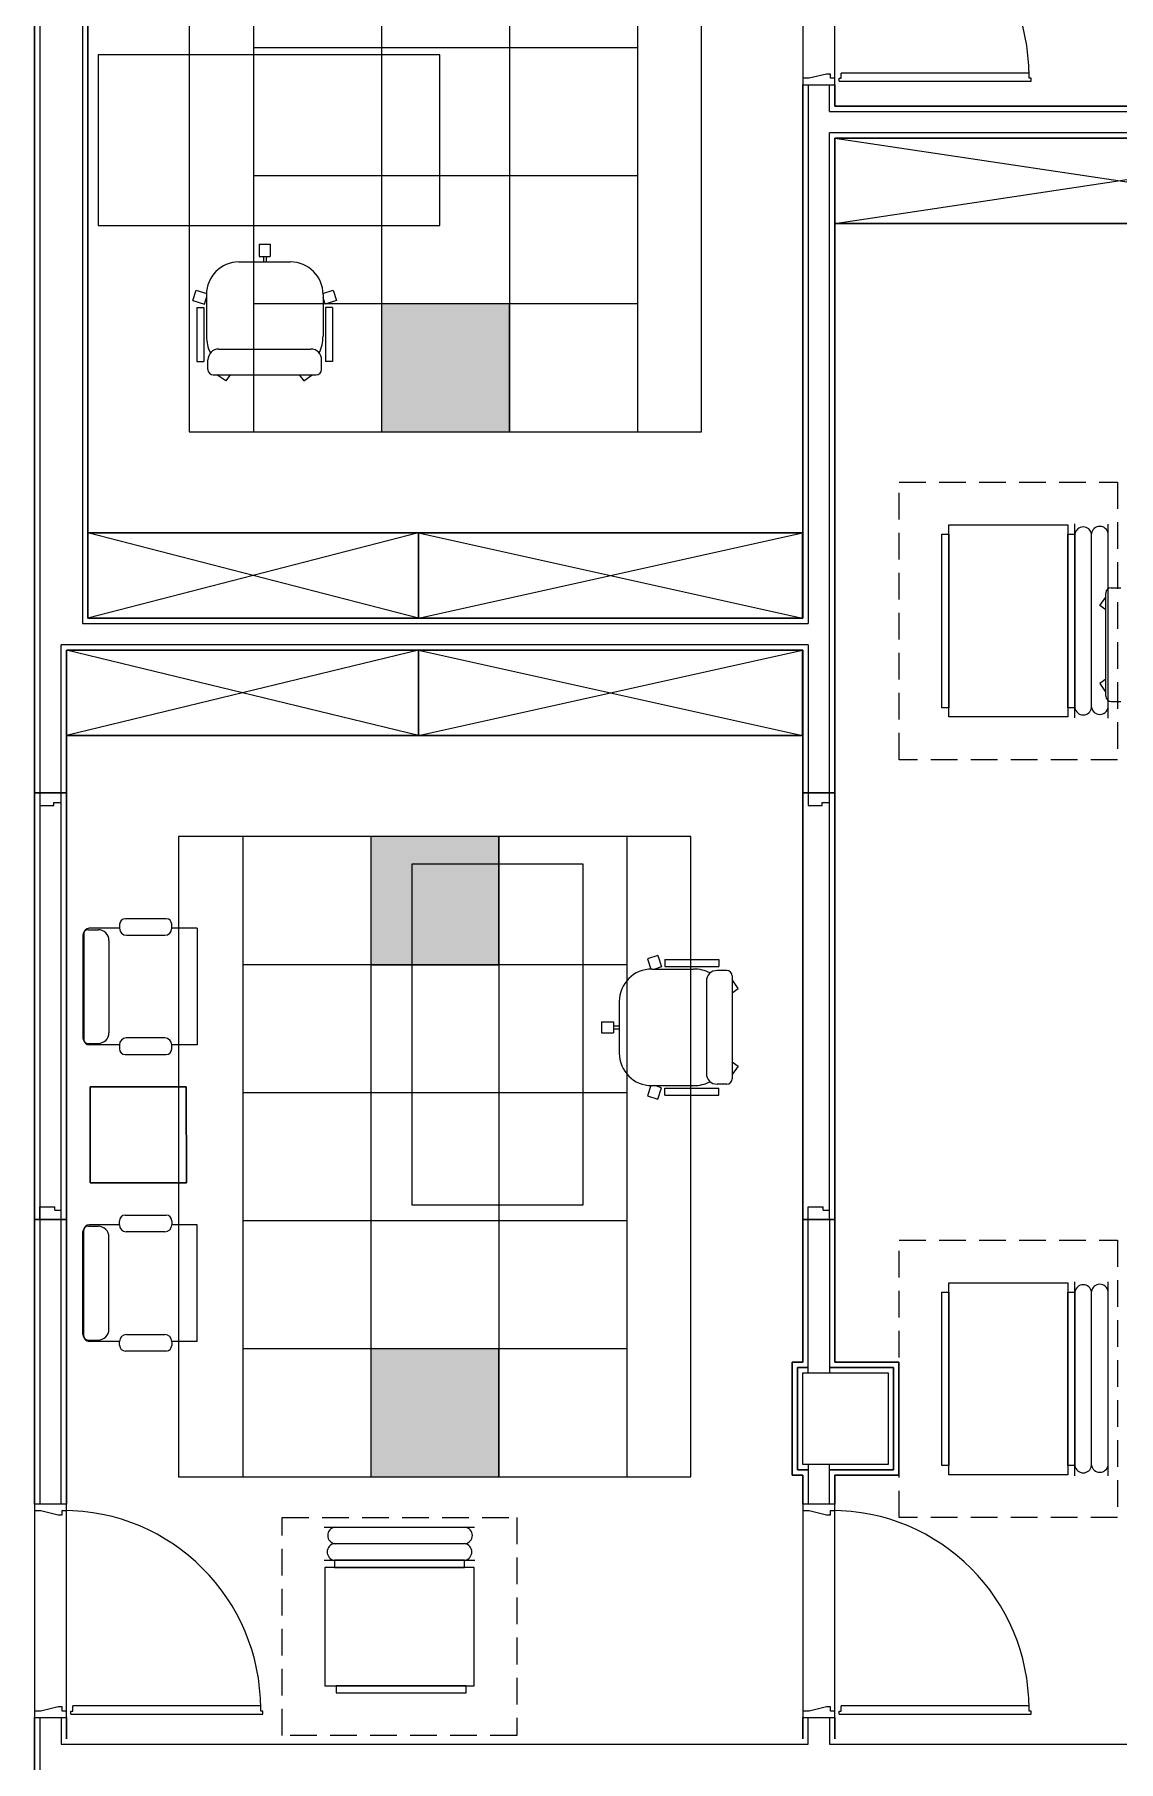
# Model space of a CAD drawing. Header units: millimetres. Extents: x 1722 to 7525, y 2254 to 6279.
# Drawn here: x 6345 to 6853, y 3124 to 3933 of the extents above; entities that cross this region are included whole.
import ezdxf

# ---------------------------------------------------------------- set-up
doc = ezdxf.new("R2010")
doc.units = ezdxf.units.MM
doc.linetypes.add('DASHED2', pattern=[0.375, 0.25, -0.125])
for name, color, linetype in [('-LIGHT', 6, 'Continuous'), ('-SYM', 4, 'Continuous'), ('M-DUCTS', 4, 'Continuous'), ('M-UP', 3, 'Continuous')]:
    doc.layers.add(name, color=color, linetype=linetype)
for name, color, linetype, lineweight in [('A-CLNG', 13, 'Continuous', 9), ('A-CLNG-PATT', 13, 'Continuous', 9), ('A-DOOR', 31, 'Continuous', 9), ('A-DOOR-FRAM', 31, 'Continuous', 18), ('A-GLAZ', 151, 'Continuous', 9), ('A-WALL', 113, 'Continuous', 9), ('A-WALL-FNSH', 113, 'Continuous', 30), ('I-FURN', 30, 'Continuous', 9), ('S-COLS', 52, 'Continuous', 9)]:
    doc.layers.add(name, color=color, linetype=linetype, lineweight=lineweight)

# ---------------------------------------------------------------- blocks, each defined once
blk = doc.blocks.new('za-IN-wood door-single panel - 100x210-5134369-08-Fourth Floor Level__18_90')
at = {"layer": 'A-DOOR'}
for p, q in [((0.446, 0.9814), (0.446, 0.1014)), ((0.47, 0.9814), (0.446, 0.9814)), ((0.47, 0.9914), (0.47, 0.9814)), ((0.484, 0.9914), (0.47, 0.9914)), ((0.484, 0.0914), (0.484, 0.9914)), ((0.47, 0.1014), (0.446, 0.1014)), ((0.47, 0.0914), (0.47, 0.1014)), ((0.484, 0.0914), (0.47, 0.0914)), ((-0.45, 0.0518), (-0.47, 0.0518)), ((-0.47, -0.0482), (-0.45, 0.0318)), ((-0.45, 0.0318), (-0.45, 0.0518)), ((0.47, 0.0518), (0.45, 0.0518)), ((0.45, 0.0518), (0.45, 0.0318)), ((0.45, 0.0318), (0.47, -0.0482))]:
    blk.add_line(p, q, dxfattribs=at)
blk.add_arc((0.458, 0.0534), 0.928, 90, 180, dxfattribs=at)
at = {"layer": 'A-DOOR-FRAM'}
for p, q in [((-0.47, 0.0718), (-0.5, 0.0718)), ((-0.5, 0.0718), (-0.5, -0.0782)), ((-0.47, 0.0518), (-0.47, 0.0718)), ((0.47, 0.0718), (0.47, 0.0518)), ((0.5, 0.0718), (0.47, 0.0718)), ((0.5, -0.0782), (0.5, 0.0718)), ((-0.5, -0.0782), (-0.47, -0.0782)), ((-0.47, -0.0782), (-0.47, -0.0482)), ((0.47, -0.0482), (0.47, -0.0782)), ((0.47, -0.0782), (0.5, -0.0782))]:
    blk.add_line(p, q, dxfattribs=at)
blk = doc.blocks.new('Double Shutter - za-room win-double panel-200x80cm-4746694-08-Fourth Floor Level__18_90')
at = {"layer": 'A-GLAZ'}
for p, q in [((-1, 0.055), (-1, -0.045)), ((-1, 0.055), (-0.94, 0.055)), ((-0.94, 0.055), (-0.94, -0.015)), ((0.94, 0.055), (0.94, -0.01)), ((1, 0.055), (0.94, 0.055)), ((1, -0.045), (1, 0.055)), ((-1, -0.045), (-0.955, -0.045)), ((-0.955, -0.015), (-0.955, -0.045)), ((-0.955, -0.015), (-0.94, -0.015)), ((-0.955, -0.045), (0.955, -0.045)), ((0.94, -0.01), (0.955, -0.01)), ((0.955, -0.01), (0.955, -0.045)), ((0.955, -0.045), (1, -0.045))]:
    blk.add_line(p, q, dxfattribs=at)
blk = doc.blocks.new('za-Column bi Cover - se5_400b_430amm-4961025-08-Fourth Floor Level__18_90')
at = {"layer": 'S-COLS', "lineweight": 15}
for p, q in [((-0.2, 0.215), (0.2, 0.215)), ((-0.2, -0.215), (-0.2, 0.215)), ((0.2, 0.215), (0.2, -0.215)), ((0.2, -0.215), (-0.2, -0.215))]:
    blk.add_line(p, q, dxfattribs=at)
blk = doc.blocks.new('jsdfksdf')
at = {"layer": 'I-FURN'}
for p, q in [((142957.32, 433745.85), (142797.32, 433745.85)), ((142797.32, 433745.85), (142797.32, 433665.85)), ((142957.32, 433665.85), (142957.32, 433745.85)), ((142797.32, 433665.85), (142957.32, 433665.85)), ((142872.78, 433657.07), (142872.78, 433651.43)), ((142872.78, 433657.07), (142877.86, 433657.07)), ((142877.86, 433657.07), (142877.86, 433651.43)), ((142863.26, 433648.8), (142887.39, 433648.8)), ((142872.78, 433651.43), (142877.86, 433651.43)), ((142874.69, 433651.43), (142874.69, 433648.8)), ((142874.69, 433651.43), (142875.96, 433651.43)), ((142874.69, 433648.8), (142875.96, 433648.8)), ((142875.96, 433651.43), (142875.96, 433648.8)), ((142841.66, 433630.77), (142843.23, 433635.6)), ((142843.23, 433635.6), (142848.03, 433634.04)), ((142902.62, 433634.04), (142907.42, 433635.6)), ((142907.42, 433635.6), (142908.99, 433630.77)), ((142841.66, 433630.77), (142847.03, 433629.03)), ((142843.57, 433627.44), (142843.57, 433602.18)), ((142843.57, 433627.44), (142846.76, 433627.44)), ((142846.76, 433627.44), (142846.76, 433602.18)), ((142847.03, 433629.03), (142848.02, 433632.09)), ((142848.02, 433633.56), (142848.02, 433613.99)), ((142902.63, 433633.56), (142902.63, 433613.99)), ((142903.62, 433629.03), (142902.63, 433632.09)), ((142908.99, 433630.77), (142903.62, 433629.03)), ((142903.84, 433627.44), (142903.84, 433602.18)), ((142907.07, 433627.44), (142903.84, 433627.44)), ((142907.07, 433627.44), (142907.07, 433602.18)), ((142853.74, 433607.98), (142896.9, 433607.98)), ((142843.57, 433602.18), (142846.76, 433602.18)), ((142848.68, 433598.4), (142848.68, 433602.91)), ((142851.2, 433595.88), (142899.45, 433595.88)), ((142857.06, 433593.04), (142852.84, 433595.88)), ((142859.12, 433595.88), (142857.06, 433593.04)), ((142891.53, 433595.88), (142893.59, 433593.04)), ((142893.59, 433593.04), (142897.49, 433595.88)), ((142901.97, 433598.4), (142901.97, 433602.91)), ((142907.07, 433602.18), (142903.84, 433602.18)), ((143266.59, 433487.79), (143269.43, 433491.69)), ((143269.43, 433445.4), (143269.43, 433493.65)), ((143271.95, 433496.17), (143276.46, 433496.17)), ((143269.43, 433485.73), (143266.59, 433487.79)), ((143269.43, 433453.32), (143266.59, 433451.26)), ((143266.59, 433451.26), (143269.43, 433447.04)), ((143271.95, 433442.88), (143276.46, 433442.88)), ((142944.38, 433366.85), (143024.38, 433366.85)), ((142944.38, 433206.85), (142944.38, 433366.85)), ((143024.38, 433366.85), (143024.38, 433206.85)), ((142807.33, 433336.58), (142793.08, 433336.58)), ((142807.33, 433338.41), (142807.33, 433336.58)), ((142829.14, 433341.1), (142810.02, 433341.1)), ((142831.76, 433336.58), (142831.76, 433338.48)), ((142843.63, 433336.58), (142831.76, 433336.58)), ((142843.63, 433336.58), (142843.63, 433281.97)), ((142790.16, 433333.41), (142790.16, 433285.15)), ((142790.54, 433334.04), (142790.54, 433284.51)), ((142792.7, 433335.95), (142797.24, 433335.95)), ((142802.32, 433330.87), (142802.32, 433287.69)), ((142810.56, 433333.35), (142828.53, 433333.35)), ((143059.46, 433323.85), (143054.63, 433322.28)), ((143054.63, 433322.28), (143056.19, 433317.48)), ((143059.46, 433323.85), (143061.21, 433318.48)), ((143062.79, 433321.93), (143088.05, 433321.93)), ((143062.79, 433321.93), (143062.79, 433318.74)), ((143088.05, 433321.93), (143088.05, 433318.74)), ((143056.67, 433317.49), (143076.25, 433317.49)), ((143061.21, 433318.48), (143058.15, 433317.49)), ((143062.79, 433318.74), (143088.05, 433318.74)), ((143091.83, 433316.83), (143087.32, 433316.83)), ((143094.35, 433314.31), (143094.35, 433266.06)), ((143097.19, 433308.45), (143094.35, 433312.67)), ((143082.25, 433311.76), (143082.25, 433268.61)), ((143094.35, 433306.39), (143097.19, 433308.45)), ((143041.43, 433302.25), (143041.43, 433278.12)), ((143033.16, 433292.72), (143038.8, 433292.72)), ((143033.16, 433292.72), (143033.16, 433287.64)), ((143033.16, 433287.64), (143038.8, 433287.64)), ((143038.8, 433292.72), (143038.8, 433287.64)), ((143038.8, 433290.82), (143041.43, 433290.82)), ((143038.8, 433290.82), (143038.8, 433289.55)), ((143038.8, 433289.55), (143041.43, 433289.55)), ((143041.43, 433290.82), (143041.43, 433289.55)), ((142792.7, 433282.61), (142797.24, 433282.61)), ((142807.23, 433281.97), (142793.08, 433281.97)), ((142807.23, 433281.97), (142807.23, 433280.14)), ((142828.53, 433285.2), (142810.46, 433285.2)), ((142843.63, 433281.97), (142831.76, 433281.97)), ((142831.76, 433280.07), (142831.76, 433281.97)), ((142809.91, 433277.45), (142829.14, 433277.45)), ((143094.35, 433273.98), (143097.19, 433271.92)), ((143097.19, 433271.92), (143094.35, 433268.02)), ((143091.83, 433263.54), (143087.32, 433263.54)), ((142838.56, 433262.33), (142793.56, 433262.29)), ((142793.56, 433262.29), (142838.56, 433262.33)), ((142793.56, 433262.29), (142793.6, 433217.29)), ((142793.6, 433217.29), (142793.56, 433262.29)), ((142838.6, 433217.33), (142838.56, 433262.33)), ((142838.56, 433262.33), (142838.6, 433217.33)), ((143056.19, 433262.89), (143054.63, 433258.09)), ((143054.63, 433258.09), (143059.46, 433256.52)), ((143056.67, 433262.88), (143076.25, 433262.88)), ((143061.21, 433261.89), (143058.15, 433262.88)), ((143059.46, 433256.52), (143061.21, 433261.89)), ((143062.79, 433261.67), (143088.05, 433261.67)), ((143062.79, 433258.43), (143062.79, 433261.67)), ((143062.79, 433258.43), (143088.05, 433258.43)), ((143088.05, 433258.43), (143088.05, 433261.67)), ((142793.6, 433217.29), (142838.6, 433217.33)), ((142838.6, 433217.33), (142793.6, 433217.29)), ((143024.38, 433206.85), (142944.38, 433206.85)), ((142807.23, 433197.64), (142807.23, 433199.48)), ((142809.91, 433202.16), (142829.14, 433202.16)), ((142831.76, 433199.55), (142831.76, 433197.64)), ((142790.16, 433146.21), (142790.16, 433194.47)), ((142790.54, 433145.57), (142790.54, 433195.1)), ((142792.7, 433197.01), (142797.24, 433197.01)), ((142807.23, 433197.64), (142793.08, 433197.64)), ((142802.32, 433148.75), (142802.32, 433191.93)), ((142828.53, 433194.41), (142810.46, 433194.41)), ((142843.63, 433197.64), (142831.76, 433197.64)), ((142843.63, 433143.03), (142843.63, 433197.64)), ((142792.7, 433143.67), (142797.24, 433143.67)), ((142807.33, 433143.03), (142793.08, 433143.03)), ((142807.33, 433141.2), (142807.33, 433143.03)), ((142810.56, 433146.26), (142828.53, 433146.26)), ((142843.63, 433143.03), (142831.76, 433143.03)), ((142831.76, 433143.03), (142831.76, 433141.13)), ((142829.14, 433138.51), (142810.02, 433138.51))]:
    blk.add_line(p, q, dxfattribs=at)
for centre, radius, start, end in [((142863.26, 433633.56), 15.24, 90, 180), ((142887.39, 433633.56), 15.24, 0, 90), ((142865.8, 433613.99), 17.78, 180, 206.16584), ((142884.85, 433613.99), 17.78, 333.8316, 0), ((142853.74, 433602.91), 5.07, 90, 180), ((142896.9, 433602.91), 5.07, 0, 90), ((142851.2, 433598.4), 2.52, 180, 270), ((142899.45, 433598.4), 2.52, 270, 0), ((143271.95, 433493.65), 2.52, 90, 180), ((143271.95, 433445.4), 2.52, 180, 270), ((142793.08, 433334.04), 2.54, 90, 180), ((142810.02, 433338.41), 2.69, 90, 180), ((142810.56, 433336.58), 3.23, 180, 270), ((142828.53, 433336.58), 3.23, 270, 0), ((142829.14, 433338.48), 2.62, 0, 90), ((142792.7, 433333.41), 2.54, 90, 180), ((142797.24, 433330.87), 5.08, 0, 90), ((143056.67, 433302.25), 15.24, 90, 180), ((143076.25, 433299.71), 17.78, 63.83416, 90), ((143087.32, 433311.76), 5.07, 90, 180), ((143091.83, 433314.31), 2.52, 0, 90), ((142797.24, 433287.69), 5.08, 270, 0), ((142792.7, 433285.15), 2.54, 180, 270), ((142793.08, 433284.51), 2.54, 180, 270), ((142810.46, 433281.97), 3.23, 90, 180), ((142809.91, 433280.14), 2.69, 180, 270), ((142828.53, 433281.97), 3.23, 0, 90), ((142829.14, 433280.07), 2.62, 270, 0), ((143056.67, 433278.12), 15.24, 180, 270), ((143076.25, 433280.66), 17.78, 270, 296.1684), ((143087.32, 433268.61), 5.07, 180, 270), ((143091.83, 433266.06), 2.52, 270, 0), ((142809.91, 433199.48), 2.69, 90, 180), ((142829.14, 433199.55), 2.62, 0, 90), ((142792.7, 433194.47), 2.54, 90, 180), ((142793.08, 433195.1), 2.54, 90, 180), ((142797.24, 433191.93), 5.08, 0, 90), ((142810.46, 433197.64), 3.23, 180, 270), ((142828.53, 433197.64), 3.23, 270, 0), ((142792.7, 433146.21), 2.54, 180, 270), ((142793.08, 433145.57), 2.54, 180, 270), ((142797.24, 433148.75), 5.08, 270, 0), ((142810.56, 433143.03), 3.23, 90, 180), ((142828.53, 433143.03), 3.23, 0, 90), ((142810.02, 433141.2), 2.69, 180, 270), ((142829.14, 433141.13), 2.62, 270, 0)]:
    blk.add_arc(centre, radius, start, end, dxfattribs=at)
blk = doc.blocks.new('*U138')
at = {"layer": '-LIGHT'}
h = blk.add_hatch(color=256, dxfattribs=at)
h.set_gradient(color1=(250, 230, 5), color2=(251, 249, 157), tint=1, name='SPHERICAL')
h.paths.add_polyline_path([(-30, -30), (30, -30), (30, 30), (-30, 30)])
at = {"layer": '-SYM', "color": 4}
blk.add_lwpolyline([(-30, -30), (30, -30), (30, 30), (-30, 30)], close=True, dxfattribs=at)
blk = doc.blocks.new('A$C6E631D91')
at = {"layer": 'M-DUCTS', "color": 244, "linetype": 'DASHED2', "ltscale": 500, "true_color": 0x991b1e, "elevation": 0}
for points in [[(-6125.5, -14077.5), (-7149.2, -14077.5), (-7149.2, -12777.5), (-6125.5, -12777.5)], [(-6125.5, -17628.4), (-7149.2, -17628.4), (-7149.2, -16328.4), (-6125.5, -16328.4)]]:
    blk.add_lwpolyline(points, close=True, dxfattribs=at)
at = {"layer": 'M-DUCTS', "color": 244, "linetype": 'DASHED2', "ltscale": 500, "true_color": 0x991b1e}
blk.add_lwpolyline([(-8939.9, -17628.7), (-8939.9, -18650), (-10039.9, -18650), (-10039.9, -17628.7)], close=True, dxfattribs=at)
at = {"layer": 'M-UP', "color": 244, "true_color": 0x991b1e}
for p, q in [((-6916.2, -12977.5, 0), (-6358.4, -12977.5, 0)), ((-6916.2, -13877.5, 0), (-6916.2, -12977.5, 0)), ((-6358.4, -12977.5, 0), (-6358.4, -13877.5)), ((-6325.5, -13881.9, 0), (-6325.5, -12973.1, 0)), ((-6247.5, -13833.9, 0), (-6247.5, -13021.1, 0)), ((-6170, -13882.5, 0), (-6170, -12973.7, 0)), ((-6358.4, -13877.5), (-6916.2, -13877.5)), ((-6916.2, -16528.4, 0), (-6358.4, -16528.4, 0)), ((-6916.2, -17428.4, 0), (-6916.2, -16528.4, 0)), ((-6358.4, -16528.4, 0), (-6358.4, -17428.4)), ((-6325.5, -17432.8, 0), (-6325.5, -16524, 0)), ((-6247.5, -17384.8, 0), (-6247.5, -16572, 0)), ((-6170, -17433.4, 0), (-6170, -16524.6, 0)), ((-6358.4, -17428.4), (-6916.2, -17428.4)), ((-9843.3, -17673.2), (-9137.9, -17673.2)), ((-9794.7, -17750.7), (-9185.3, -17750.7)), ((-9842.7, -17828.7), (-9137.3, -17828.7)), ((-9839.9, -17861.7), (-9839.9, -18417)), ((-9139.9, -17861.7), (-9839.9, -17861.7)), ((-9139.9, -18417), (-9139.9, -17861.7)), ((-9839.9, -18417), (-9139.9, -18417))]:
    blk.add_line(p, q, dxfattribs=at)
at = {"layer": 'M-UP', "color": 244, "true_color": 0x991b1e, "elevation": 0}
for points in [[(-6949.2, -13833.9), (-6949.2, -13021.1), (-6916.2, -13021.1), (-6916.2, -13833.9)], [(-6358.4, -13833.9), (-6358.4, -13021.1), (-6325.5, -13021.1), (-6325.5, -13833.9)], [(-6949.2, -17384.8), (-6949.2, -16572), (-6916.2, -16572), (-6916.2, -17384.8)], [(-6358.4, -17384.8), (-6358.4, -16572), (-6325.5, -16572), (-6325.5, -17384.8)]]:
    blk.add_lwpolyline(points, close=True, dxfattribs=at)
at = {"layer": 'M-UP', "color": 244, "true_color": 0x991b1e}
for points in [[(-9794.7, -17861.7), (-9185.3, -17861.7), (-9185.3, -17828.7), (-9794.7, -17828.7)], [(-9787.5, -18450), (-9177.9, -18450), (-9177.9, -18417), (-9787.5, -18417)]]:
    blk.add_lwpolyline(points, close=True, dxfattribs=at)
for centre, start, end in [((-6286.5, -13026.2, 0), 7.50004, 172.49996), ((-6208.9, -13023.7, 0), 7.50004, 172.49996), ((-6286.5, -13828.8, 0), 187.50004, 352.49996), ((-6208.9, -13826.3, 0), 187.50004, 352.49996), ((-6286.5, -16577.1, 0), 7.50004, 172.49996), ((-6208.9, -16574.6, 0), 7.50004, 172.49996), ((-6286.5, -17379.6, 0), 187.50004, 352.49996), ((-6208.9, -17377.1, 0), 187.50004, 352.49996), ((-9787.1, -17712.2), 97.50004, 262.49996), ((-9187.9, -17712.2), 277.50004, 82.49996), ((-9789.6, -17789.7), 97.50004, 262.49996), ((-9190.4, -17789.7), 277.50004, 82.49996)]:
    blk.add_arc(centre, 39.3, start, end, dxfattribs=at)
blk = doc.blocks.new('KJDKSFSF')
at = {"layer": 'I-FURN'}
for p, q in [((106388.2, -1091.8), (103725.7, -1091.8)), ((103725.7, -1091.8), (103725.7, -1491.8)), ((103725.7, -1491.8), (106388.2, -1091.8)), ((103725.7, -1091.8), (106388.2, -1491.8)), ((103725.7, -1491.8), (103725.7, -1091.8)), ((103725.7, -1091.8), (106388.2, -1091.8)), ((103725.7, -1491.8), (106388.2, -1491.8)), ((106388.2, -1491.8), (103725.7, -1491.8)), ((101774.5, -2941.8), (100225.7, -2941.8)), ((100225.7, -2941.8), (100225.7, -3341.8)), ((101774.5, -2941.8), (100225.7, -3341.8)), ((101774.5, -3341.8), (100225.7, -2941.8)), ((100225.7, -3341.8), (100225.7, -2941.8)), ((100225.7, -2941.8), (101774.5, -2941.8)), ((101774.5, -3341.8), (101774.5, -2941.8)), ((101774.5, -2941.8), (101774.5, -3341.8)), ((101774.5, -2941.8), (103574.5, -2941.8)), ((101774.5, -3341.8), (101774.5, -2941.8)), ((101774.5, -2941.8), (103574.5, -3341.8)), ((101774.5, -3341.8), (103574.5, -2941.8)), ((103574.5, -2941.8), (101774.5, -2941.8)), ((101774.5, -2941.8), (101774.5, -3341.8)), ((103574.5, -2941.8), (103574.5, -3341.8)), ((103574.5, -3341.8), (103574.5, -2941.8)), ((100225.7, -3341.8), (101774.5, -3341.8)), ((101774.5, -3341.8), (100225.7, -3341.8)), ((103574.5, -3341.8), (101774.5, -3341.8)), ((101774.5, -3341.8), (103574.5, -3341.8)), ((100125.7, -3891.8), (100125.7, -3491.8)), ((100125.7, -3491.8), (101774.5, -3491.8)), ((101774.5, -3891.8), (100125.7, -3491.8)), ((101774.5, -3491.8), (100125.7, -3891.8)), ((100125.7, -3491.8), (100125.7, -3891.8)), ((101774.5, -3491.8), (100125.7, -3491.8)), ((101774.5, -3491.8), (101774.5, -3891.8)), ((101774.5, -3891.8), (101774.5, -3491.8)), ((103574.5, -3491.8), (101774.5, -3491.8)), ((101774.5, -3491.8), (101774.5, -3891.8)), ((101774.5, -3891.8), (103574.5, -3491.8)), ((101774.5, -3491.8), (103574.5, -3891.8)), ((101774.5, -3891.8), (101774.5, -3491.8)), ((101774.5, -3491.8), (103574.5, -3491.8)), ((103574.5, -3891.8), (103574.5, -3491.8)), ((103574.5, -3491.8), (103574.5, -3891.8)), ((101774.5, -3891.8), (100125.7, -3891.8)), ((100125.7, -3891.8), (101774.5, -3891.8)), ((101774.5, -3891.8), (103574.5, -3891.8)), ((103574.5, -3891.8), (101774.5, -3891.8))]:
    blk.add_line(p, q, dxfattribs=at)

msp = doc.modelspace()

# ---------------------------------------------------------------- linework, layer by layer
at = {"layer": 'A-CLNG'}
for p, q in [((6417.8, 4046.7), (6417.8, 3746.7)), ((6657.8, 3746.7), (6657.8, 4046.7)), ((6417.8, 3746.7), (6657.8, 3746.7)), ((6652.8, 3557.1), (6412.8, 3557.1)), ((6412.8, 3557.1), (6412.8, 3257.1)), ((6652.8, 3257.1), (6652.8, 3557.1)), ((6412.8, 3257.1), (6652.8, 3257.1))]:
    msp.add_line(p, q, dxfattribs=at)
at = {"layer": 'A-CLNG-PATT', "color": 244, "true_color": 0x991b1e}
for p, q in [((6447.82, 4046.7), (6447.82, 3746.7)), ((6507.82, 4046.7), (6507.82, 3746.7)), ((6567.82, 4046.7), (6567.82, 3746.7)), ((6627.82, 4046.7), (6627.82, 3746.7)), ((6627.82, 3926.68), (6447.8, 3926.68)), ((6627.82, 3866.68), (6447.8, 3866.68)), ((6627.82, 3806.68), (6447.8, 3806.68)), ((6622.82, 3557.08), (6442.8, 3557.08)), ((6442.82, 3557.1), (6442.82, 3257.1)), ((6502.82, 3557.1), (6502.82, 3257.1)), ((6562.82, 3557.1), (6562.82, 3257.1)), ((6622.82, 3557.1), (6622.82, 3257.1)), ((6622.82, 3497.08), (6442.8, 3497.08)), ((6622.82, 3437.08), (6442.8, 3437.08)), ((6622.82, 3377.08), (6442.8, 3377.08)), ((6622.82, 3317.08), (6442.8, 3317.08))]:
    msp.add_line(p, q, dxfattribs=at)
at = {"layer": 'A-WALL', "color": 7, "lineweight": 15}
for p, q in [((6347.8, 4059.4), (6347.8, 3244.4)), ((6367.8, 4059.4), (6367.8, 3656.9)), ((6707.8, 3909.4), (6707.8, 3656.9)), ((6717.8, 3896.9), (6717.8, 3909.4)), ((6717.8, 3896.9), (6999.05, 3896.9)), ((6989.05, 3886.9), (6717.8, 3886.9)), ((6717.8, 3577.65), (6717.8, 3886.9)), ((6367.8, 3656.9), (6707.8, 3656.9)), ((6707.8, 3646.9), (6357.8, 3646.9)), ((6357.8, 3577.65), (6357.8, 3646.9)), ((6707.8, 3646.9), (6707.8, 3577.65)), ((6357.8, 3244.4), (6357.8, 3377.65)), ((6707.8, 3305.9), (6707.8, 3377.65)), ((6717.8, 3377.65), (6717.8, 3305.9)), ((6707.8, 3262.9), (6707.8, 3244.4)), ((6717.8, 3244.4), (6717.8, 3262.9)), ((6347.8, 3144.4), (6347.8, 3109.4)), ((6357.8, 3144.4), (6357.8, 3131.9)), ((6707.8, 3131.9), (6707.8, 3144.4)), ((6717.8, 3144.4), (6717.8, 3131.9)), ((6357.8, 3131.9), (6707.8, 3131.9)), ((6717.8, 3131.9), (7302.8, 3131.9))]:
    msp.add_line(p, q, dxfattribs=at)
at = {"layer": 'A-WALL'}
for p, q in [((6705.3, 4006.4), (6705.3, 3912.4)), ((6720.3, 3912.4), (6720.3, 4006.4)), ((6345.3, 3241.4), (6345.3, 3147.4)), ((6360.3, 3147.4), (6360.3, 3241.4)), ((6705.3, 3241.4), (6705.3, 3147.4)), ((6720.3, 3147.4), (6720.3, 3241.4))]:
    msp.add_line(p, q, dxfattribs=at)
at = {"layer": 'A-WALL-FNSH'}
for p, q in [((6345.3, 3244.4), (6345.3, 4059.4)), ((6370.3, 4059.4), (6370.3, 3659.4)), ((6705.3, 3659.4), (6705.3, 3909.4)), ((6720.3, 3909.4), (6720.3, 3899.4)), ((6720.3, 3899.4), (7001.55, 3899.4)), ((6720.3, 3884.4), (6720.3, 3310.9)), ((6986.55, 3884.4), (6720.3, 3884.4)), ((6370.3, 3659.4), (6705.3, 3659.4)), ((6705.3, 3644.4), (6360.3, 3644.4)), ((6360.3, 3644.4), (6360.3, 3244.4)), ((6705.3, 3310.9), (6705.3, 3644.4)), ((6360.3, 3577.65), (6345.3, 3577.65)), ((6720.3, 3577.65), (6705.3, 3577.65)), ((6345.3, 3377.65), (6360.3, 3377.65)), ((6705.3, 3377.65), (6720.3, 3377.65)), ((6700.3, 3257.9), (6700.3, 3310.9)), ((6700.3, 3310.9), (6705.3, 3310.9)), ((6720.3, 3310.9), (6750.3, 3310.9)), ((6750.3, 3310.9), (6750.3, 3257.9)), ((6702.8, 3308.4), (6702.8, 3260.4)), ((6707.8, 3308.4), (6702.8, 3308.4)), ((6747.8, 3308.4), (6717.8, 3308.4)), ((6747.8, 3260.4), (6747.8, 3308.4)), ((6705.3, 3257.9), (6700.3, 3257.9)), ((6702.8, 3260.4), (6707.8, 3260.4)), ((6705.3, 3244.4), (6705.3, 3257.9)), ((6717.8, 3260.4), (6747.8, 3260.4)), ((6720.3, 3257.9), (6720.3, 3244.4)), ((6750.3, 3257.9), (6720.3, 3257.9)), ((6345.3, 3109.4), (6345.3, 3144.4)), ((6360.3, 3144.4), (6360.3, 3134.4)), ((6705.3, 3134.4), (6705.3, 3144.4)), ((6720.3, 3144.4), (6720.3, 3134.4))]:
    msp.add_line(p, q, dxfattribs=at)

# ---------------------------------------------------------------- block references
at = {"layer": '-LIGHT'}
for p in [(6537.82, 3776.7), (6532.82, 3527.08), (6532.82, 3287.08)]:
    msp.add_blockref('*U138', p, dxfattribs=at)
at = {"layer": 'A-CLNG-PATT', "xscale": 0.1, "yscale": 0.1, "zscale": 0.1}
msp.add_blockref('A$C6E631D91', (7465.3, 5000.9), dxfattribs=at)
at = {"layer": 'A-DOOR', "xscale": 100, "yscale": 100, "zscale": 100, "rotation": 269.9999999999999}
for p in [(6713.11, 3959.4), (6353.11, 3194.4), (6713.11, 3194.4)]:
    msp.add_blockref('za-IN-wood door-single panel - 100x210-5134369-08-Fourth Floor Level__18_90', p, dxfattribs=at)
at = {"layer": 'A-GLAZ', "xscale": 100, "yscale": 100, "zscale": 100}
for p, rotation in [((6353.3, 3477.65), 89.9999999999999), ((6713.3, 3477.65), 89.99999999999993)]:
    msp.add_blockref('Double Shutter - za-room win-double panel-200x80cm-4746694-08-Fourth Floor Level__18_90', p, dxfattribs=dict(at, rotation=rotation))
at = {"layer": 'I-FURN'}
msp.add_blockref('jsdfksdf', (-136422.17, -429822.45), dxfattribs=at)
at = {"layer": 'I-FURN', "xscale": 0.1, "yscale": 0.1, "zscale": 0.1}
msp.add_blockref('KJDKSFSF', (-3652.28, 3993.58), dxfattribs=at)
at = {"layer": 'S-COLS', "xscale": 100, "yscale": 100, "zscale": 100}
msp.add_blockref('za-Column bi Cover - se5_400b_430amm-4961025-08-Fourth Floor Level__18_90', (6725.3, 3284.4), dxfattribs=at)

doc.saveas('drawing.dxf')
